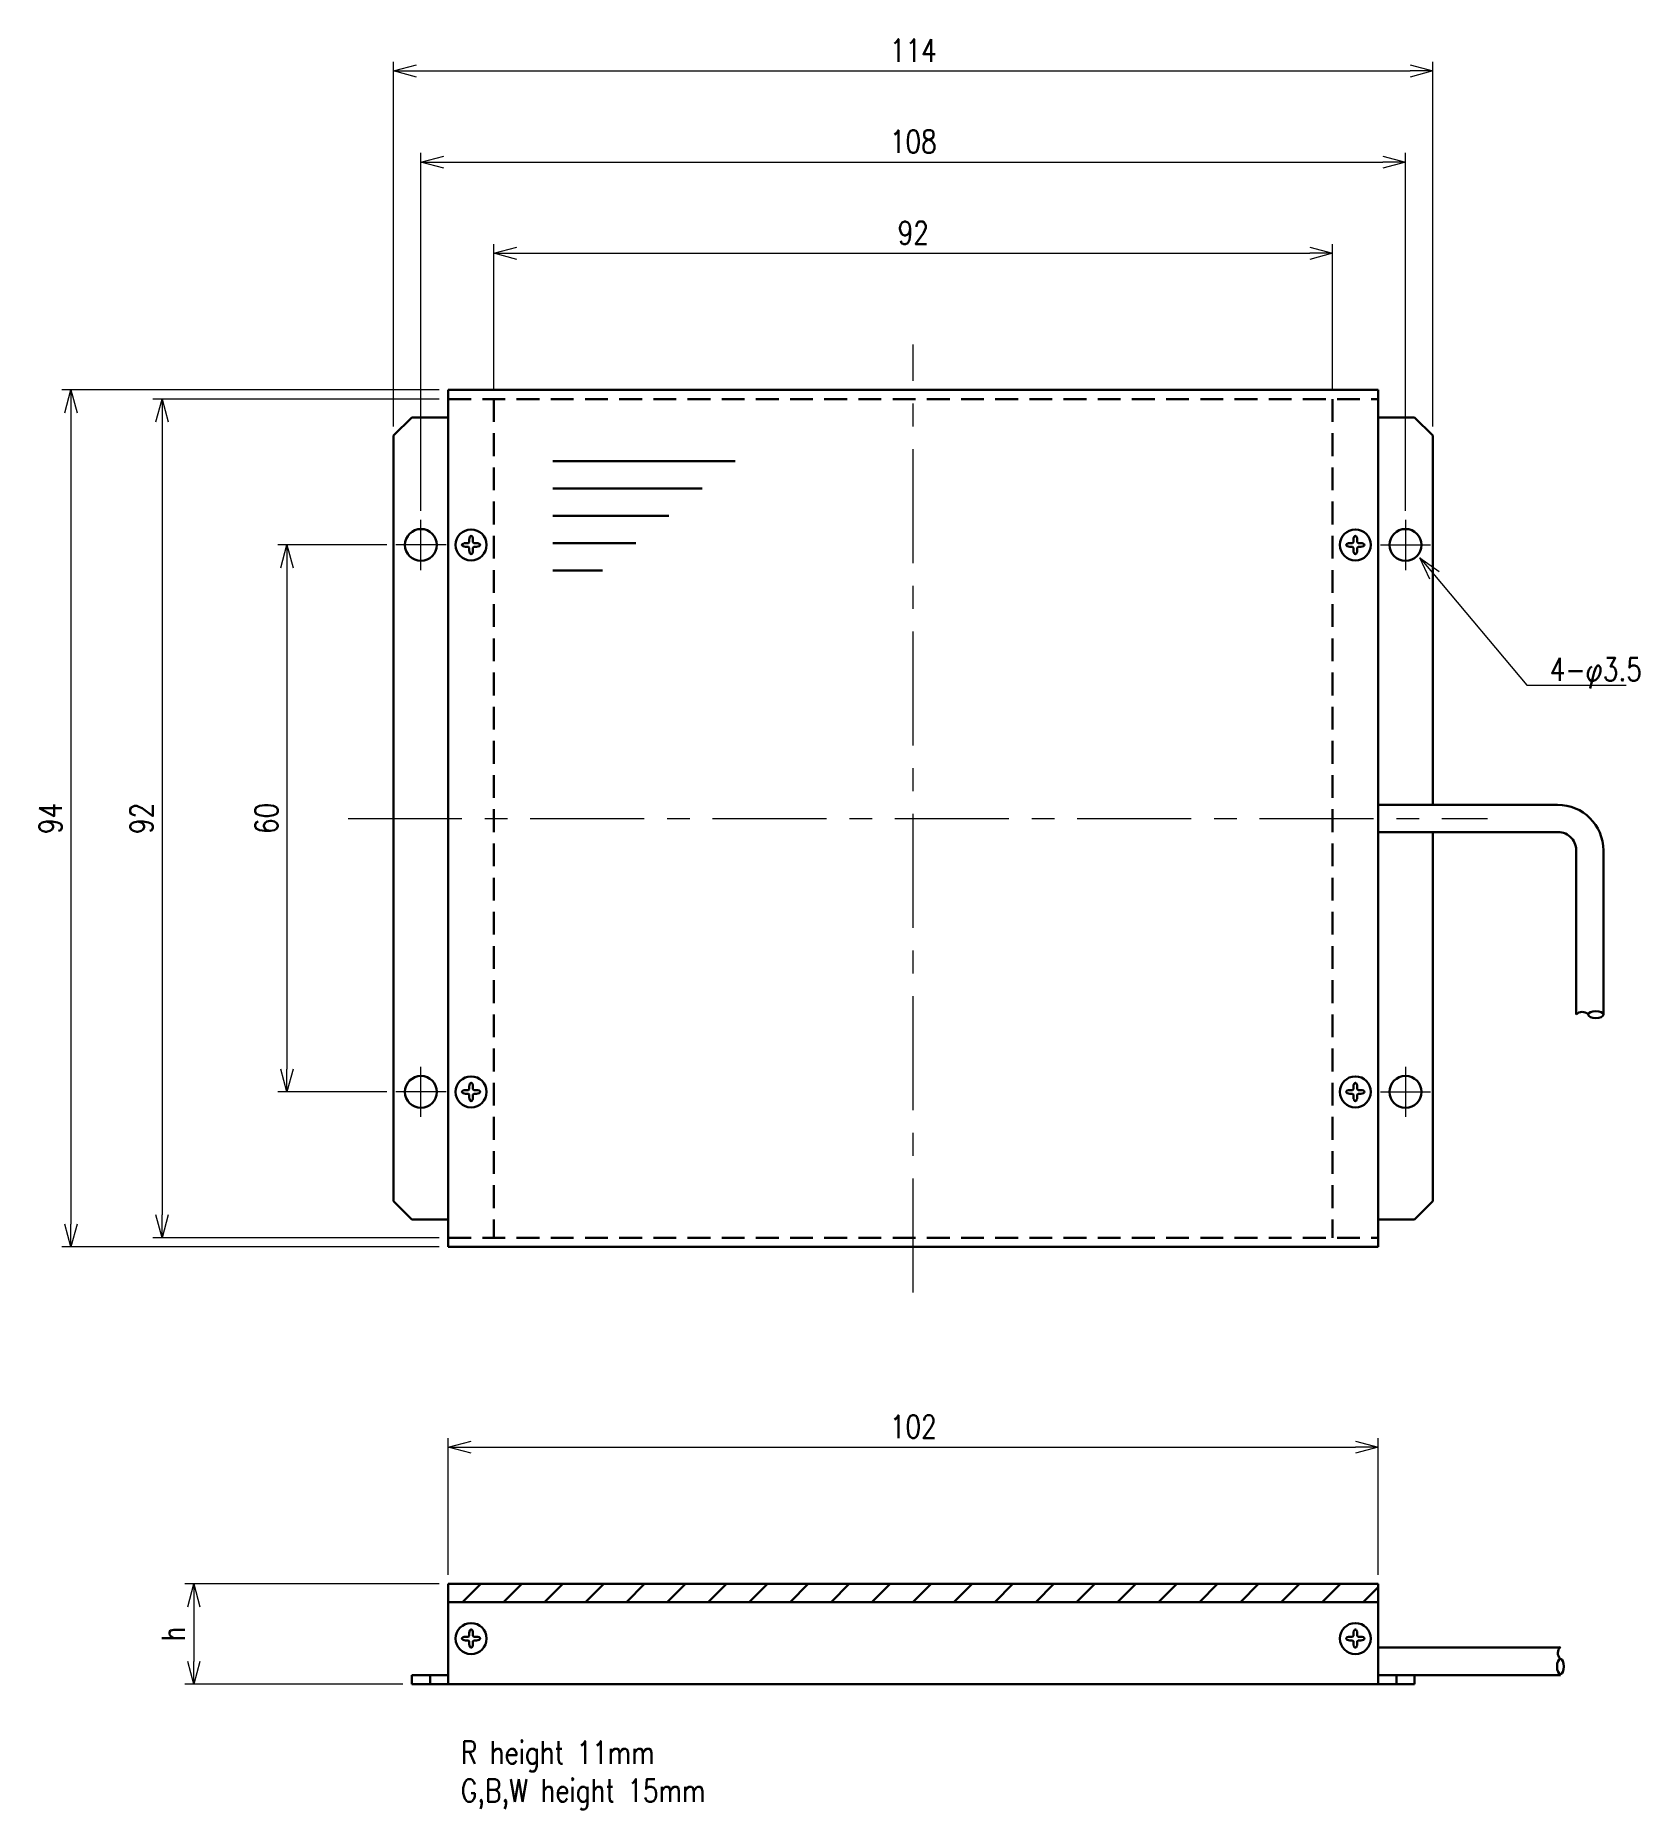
# Model space of a CAD drawing. Header units: millimetres. Extents: x 100 to 277, y 62 to 257.
import ezdxf
from ezdxf import colors
from ezdxf.entities.mleader import LeaderData, LeaderLine
from ezdxf.math import Vec2, Vec3

# ---------------------------------------------------------------- set-up
doc = ezdxf.new("R2010")
doc.units = ezdxf.units.MM
doc.linetypes.add('CENTER', pattern=[2, 1.25, -0.25, 0.25, -0.25])
doc.linetypes.add('HIDDEN', pattern=[0.375, 0.25, -0.125])
doc.layers.get('0').update_dxf_attribs({"lineweight": 30})
doc.layers.get('Defpoints').update_dxf_attribs({"lineweight": 9})
doc.layers.add('2KD_寸法１', color=7, linetype='Continuous', lineweight=15)
doc.layers.add('2KD_寸法１ @ 1', color=7, linetype='Continuous', lineweight=15)
doc.styles.get("Standard").update_dxf_attribs({"font": 'simplex.shx', "width": 0.8, "bigfont": 'extfont.shx'})
doc.dimstyles.new('KD-STD', dxfattribs={"dimscale": 0, "dimtxt": 2.5, "dimasz": 2.5, "dimexe": 1, "dimexo": 1, "dimgap": 1, "dimtad": 1, "dimdsep": 46, "dimtxsty": 'Standard', "dimblk": 'OPEN30', "dimcen": 0, "dimadec": 0, "dimazin": 0, "dimtfac": 1, "dimtmove": 0, "dimatfit": 3, "dimldrblk": 'OPEN30', "dimfxl": 1, "dimtolj": 1, "dimtzin": 0, "dimlwd": 15, "dimlwe": 15, "dimarcsym": 0})
pattern_1 = [(45, (-130.1423, -88.997), (-2.245064, 2.245064), [])]

# ---------------------------------------------------------------- blocks, each defined once
blk = doc.blocks.new('_Open30')
at = {"lineweight": -2}
for p, q in [((-1, 0.268), (0, 0)), ((0, 0), (-1, -0.268)), ((0, 0), (-1, 0))]:
    blk.add_line(p, q, dxfattribs=at)
blk = doc.blocks.new('*D35')
at = {"layer": '2KD_寸法１', "color": 0, "lineweight": 15}
for p, q in [((144.33, 216.74), (112.93, 216.74)), ((113.93, 214.24), (113.93, 127.24)), ((144.33, 124.74), (112.93, 124.74))]:
    blk.add_line(p, q, dxfattribs=at)
at = {"layer": 'Defpoints', "color": 0}
for p in [(145.33, 216.74), (113.93, 124.74), (145.33, 124.74)]:
    blk.add_point(p, dxfattribs=at)
at = {"layer": '2KD_寸法１', "color": 0, "lineweight": 15, "xscale": 2.5, "yscale": 2.5, "zscale": 2.5}
for p, rotation in [((113.93, 216.74), 90), ((113.93, 124.74), 270)]:
    blk.add_blockref('_Open30', p, dxfattribs=dict(at, rotation=rotation))
at = {"layer": '2KD_寸法１', "color": 0, "insert": (111.68, 170.74), "char_height": 2.5, "attachment_point": 5, "rotation": 90}
blk.add_mtext('\\A1;92', dxfattribs=at)
blk = doc.blocks.new('*D36')
at = {"layer": '2KD_寸法１', "color": 0, "lineweight": 15}
for p, q in [((144.33, 217.74), (102.93, 217.74)), ((103.93, 215.24), (103.93, 126.24)), ((144.33, 123.74), (102.93, 123.74))]:
    blk.add_line(p, q, dxfattribs=at)
at = {"layer": 'Defpoints', "color": 0}
for p in [(145.33, 217.74), (103.93, 123.74), (145.33, 123.74)]:
    blk.add_point(p, dxfattribs=at)
at = {"layer": '2KD_寸法１', "color": 0, "lineweight": 15, "xscale": 2.5, "yscale": 2.5, "zscale": 2.5}
for p, rotation in [((103.93, 217.74), 90), ((103.93, 123.74), 270)]:
    blk.add_blockref('_Open30', p, dxfattribs=dict(at, rotation=rotation))
at = {"layer": '2KD_寸法１', "color": 0, "insert": (101.68, 170.74), "char_height": 2.5, "attachment_point": 5, "rotation": 90}
blk.add_mtext('\\A1;94', dxfattribs=at)
blk = doc.blocks.new('*D29')
at = {"layer": '2KD_寸法１', "color": 0, "lineweight": 15}
for p, q in [((145.33, 87.77), (145.33, 102.77)), ((147.83, 101.77), (244.83, 101.77)), ((247.33, 87.77), (247.33, 102.77))]:
    blk.add_line(p, q, dxfattribs=at)
at = {"layer": 'Defpoints', "color": 0}
for p in [(247.33, 101.77), (145.33, 86.77), (247.33, 86.77)]:
    blk.add_point(p, dxfattribs=at)
at = {"layer": '2KD_寸法１', "color": 0, "lineweight": 15, "xscale": 2.5, "yscale": 2.5, "zscale": 2.5, "rotation": 180}
blk.add_blockref('_Open30', (145.33, 101.77), dxfattribs=at)
at = {"layer": '2KD_寸法１', "color": 0, "lineweight": 15, "xscale": 2.5, "yscale": 2.5, "zscale": 2.5}
blk.add_blockref('_Open30', (247.33, 101.77), dxfattribs=at)
at = {"layer": '2KD_寸法１', "color": 0, "insert": (196.33, 104.02), "char_height": 2.5, "attachment_point": 5}
blk.add_mtext('\\A1;102', dxfattribs=at)
blk = doc.blocks.new('*D30')
at = {"layer": '2KD_寸法１', "color": 0, "lineweight": 15}
for p, q in [((144.33, 86.77), (116.42, 86.77)), ((117.42, 84.27), (117.42, 78.27)), ((140.33, 75.77), (116.42, 75.77))]:
    blk.add_line(p, q, dxfattribs=at)
at = {"layer": 'Defpoints', "color": 0}
for p in [(145.33, 86.77), (117.42, 75.77), (141.33, 75.77)]:
    blk.add_point(p, dxfattribs=at)
at = {"layer": '2KD_寸法１', "color": 0, "lineweight": 15, "xscale": 2.5, "yscale": 2.5, "zscale": 2.5}
for p, rotation in [((117.42, 86.77), 90), ((117.42, 75.77), 270)]:
    blk.add_blockref('_Open30', p, dxfattribs=dict(at, rotation=rotation))
at = {"layer": '2KD_寸法１', "color": 0, "insert": (115.17, 81.27), "char_height": 2.5, "attachment_point": 5, "rotation": 90}
blk.add_mtext('\\A1;h', dxfattribs=at)
blk = doc.blocks.new('*D31')
at = {"layer": '2KD_寸法１', "color": 0, "lineweight": 15}
for p, q in [((138.58, 200.74), (126.63, 200.74)), ((127.63, 198.24), (127.63, 143.24)), ((138.58, 140.74), (126.63, 140.74))]:
    blk.add_line(p, q, dxfattribs=at)
at = {"layer": 'Defpoints', "color": 0}
for p in [(139.58, 200.74), (127.63, 140.74), (139.58, 140.74)]:
    blk.add_point(p, dxfattribs=at)
at = {"layer": '2KD_寸法１', "color": 0, "lineweight": 15, "xscale": 2.5, "yscale": 2.5, "zscale": 2.5}
for p, rotation in [((127.63, 200.74), 90), ((127.63, 140.74), 270)]:
    blk.add_blockref('_Open30', p, dxfattribs=dict(at, rotation=rotation))
at = {"layer": '2KD_寸法１', "color": 0, "insert": (125.38, 170.74), "char_height": 2.5, "attachment_point": 5, "rotation": 90}
blk.add_mtext('\\A1;60', dxfattribs=at)
blk = doc.blocks.new('*D32')
at = {"layer": '2KD_寸法１', "color": 0, "lineweight": 15}
for p, q in [((150.33, 217.74), (150.33, 233.74)), ((242.33, 217.74), (242.33, 233.74)), ((152.83, 232.74), (239.83, 232.74))]:
    blk.add_line(p, q, dxfattribs=at)
at = {"layer": 'Defpoints', "color": 0}
for p in [(242.33, 232.74), (150.33, 216.74), (242.33, 216.74)]:
    blk.add_point(p, dxfattribs=at)
at = {"layer": '2KD_寸法１', "color": 0, "lineweight": 15, "xscale": 2.5, "yscale": 2.5, "zscale": 2.5, "rotation": 180}
blk.add_blockref('_Open30', (150.33, 232.74), dxfattribs=at)
at = {"layer": '2KD_寸法１', "color": 0, "lineweight": 15, "xscale": 2.5, "yscale": 2.5, "zscale": 2.5}
blk.add_blockref('_Open30', (242.33, 232.74), dxfattribs=at)
at = {"layer": '2KD_寸法１', "color": 0, "insert": (196.33, 234.99), "char_height": 2.5, "attachment_point": 5}
blk.add_mtext('\\A1;92', dxfattribs=at)
blk = doc.blocks.new('*D33')
at = {"layer": '2KD_寸法１', "color": 0, "lineweight": 15}
for p, q in [((142.33, 204.49), (142.33, 243.74)), ((250.33, 204.49), (250.33, 243.74)), ((144.83, 242.74), (247.83, 242.74))]:
    blk.add_line(p, q, dxfattribs=at)
at = {"layer": 'Defpoints', "color": 0}
for p in [(250.33, 242.74), (142.33, 203.49), (250.33, 203.49)]:
    blk.add_point(p, dxfattribs=at)
at = {"layer": '2KD_寸法１', "color": 0, "lineweight": 15, "xscale": 2.5, "yscale": 2.5, "zscale": 2.5, "rotation": 180}
blk.add_blockref('_Open30', (142.33, 242.74), dxfattribs=at)
at = {"layer": '2KD_寸法１', "color": 0, "lineweight": 15, "xscale": 2.5, "yscale": 2.5, "zscale": 2.5}
blk.add_blockref('_Open30', (250.33, 242.74), dxfattribs=at)
at = {"layer": '2KD_寸法１', "color": 0, "insert": (196.33, 244.99), "char_height": 2.5, "attachment_point": 5}
blk.add_mtext('\\A1;108', dxfattribs=at)
blk = doc.blocks.new('*D34')
at = {"layer": '2KD_寸法１', "color": 0, "lineweight": 15}
for p, q in [((139.33, 213.74), (139.33, 253.74)), ((253.33, 213.74), (253.33, 253.74)), ((141.83, 252.74), (250.83, 252.74))]:
    blk.add_line(p, q, dxfattribs=at)
at = {"layer": 'Defpoints', "color": 0}
for p in [(253.33, 252.74), (139.33, 212.74), (253.33, 212.74)]:
    blk.add_point(p, dxfattribs=at)
at = {"layer": '2KD_寸法１', "color": 0, "lineweight": 15, "xscale": 2.5, "yscale": 2.5, "zscale": 2.5, "rotation": 180}
blk.add_blockref('_Open30', (139.33, 252.74), dxfattribs=at)
at = {"layer": '2KD_寸法１', "color": 0, "lineweight": 15, "xscale": 2.5, "yscale": 2.5, "zscale": 2.5}
blk.add_blockref('_Open30', (253.33, 252.74), dxfattribs=at)
at = {"layer": '2KD_寸法１', "color": 0, "insert": (196.33, 254.99), "char_height": 2.5, "attachment_point": 5}
blk.add_mtext('\\A1;114', dxfattribs=at)
blk = doc.blocks.new('A$C760902E6')
h = blk.add_hatch()
h.set_pattern_fill('ANSI31', color=256, style=0)
h.set_pattern_definition(pattern_1)
h.paths.add_polyline_path([(55, 11), (4, 11), (4, 9), (55, 9)])
h = blk.add_hatch()
h.set_pattern_fill('ANSI31', color=256, style=0)
h.set_pattern_definition(pattern_1)
h.paths.add_polyline_path([(106, 11), (55, 11), (55, 9), (106, 9)])
for p, q in [((4, 11), (106, 11)), ((4, 9), (4, 11)), ((106, 11), (106, 9)), ((4, 0), (4, 9)), ((4, 9), (106, 9)), ((106, 9), (4, 9)), ((106, 9), (106, 0)), ((6.2, 5.2), (5.9, 5.2)), ((6.2, 4.8), (5.9, 4.8)), ((6.2, 5.2), (6.3, 5.3)), ((6.3, 4.7), (6.2, 4.8)), ((6.3, 5.3), (6.3, 5.6)), ((6.3, 4.7), (6.3, 4.4)), ((6.7, 5.3), (6.7, 5.6)), ((6.7, 5.3), (6.8, 5.2)), ((6.8, 4.8), (6.7, 4.7)), ((6.7, 4.7), (6.7, 4.4)), ((6.8, 5.2), (7.1, 5.2)), ((6.8, 4.8), (7.1, 4.8)), ((103.2, 5.2), (102.9, 5.2)), ((103.2, 4.8), (102.9, 4.8)), ((103.2, 5.2), (103.3, 5.3)), ((103.3, 4.7), (103.2, 4.8)), ((103.3, 5.3), (103.3, 5.6)), ((103.3, 4.7), (103.3, 4.4)), ((103.7, 5.3), (103.7, 5.6)), ((103.7, 5.3), (103.8, 5.2)), ((103.8, 4.8), (103.7, 4.7)), ((103.7, 4.7), (103.7, 4.4)), ((103.8, 5.2), (104.1, 5.2)), ((103.8, 4.8), (104.1, 4.8)), ((106, 4), (126, 4)), ((0, 0), (0, 1)), ((0, 1), (4, 1)), ((2, 1), (2, 0)), ((106, 1), (126, 1)), ((108, 1), (108, 0)), ((110, 0), (110, 1)), ((0, 0), (4, 0)), ((106, 0), (4, 0)), ((110, 0), (106, 0))]:
    blk.add_line(p, q)
for centre in [(6.5, 5), (103.5, 5)]:
    blk.add_circle(centre, 1.7)
blk.add_arc((126.65, 3.42), 0.936, 133.6168, 223.318)
for centre, major_axis, ratio, start_param, end_param in [((6.5, 5.6), (0, 0.4), 0.5, -1.570795, 1.570795), ((103.5, 5.6), (0, 0.4), 0.5, -1.570795, 1.570795), ((5.9, 5), (-0.4, 0), 0.5, -1.570795, 1.570795), ((6.5, 4.4), (0, -0.4), 0.5, -1.570795, 1.570795), ((7.1, 5), (0.4, 0), 0.5, -1.570795, 1.570795), ((102.9, 5), (-0.4, 0), 0.5, -1.570795, 1.570795), ((103.5, 4.4), (0, -0.4), 0.5, -1.570795, 1.570795), ((104.1, 5), (0.4, 0), 0.5, -1.570795, 1.570795), ((126, 1.94), (0, -0.842), 0.448876, -3.141592653589792, 3.141592653589792)]:
    blk.add_ellipse(centre, major_axis=major_axis, ratio=ratio, start_param=start_param, end_param=end_param)
blk = doc.blocks.new('A$C50C030A1')
for p, q in [((-0.3, 0.2), (-0.6, 0.2)), ((-0.3, 0.2), (-0.2, 0.3)), ((-0.2, 0.3), (-0.2, 0.6)), ((0.2, 0.3), (0.2, 0.6)), ((0.2, 0.3), (0.3, 0.2)), ((0.3, 0.2), (0.6, 0.2)), ((-0.3, -0.2), (-0.6, -0.2)), ((-0.2, -0.3), (-0.3, -0.2)), ((-0.2, -0.3), (-0.2, -0.6)), ((0.3, -0.2), (0.2, -0.3)), ((0.2, -0.3), (0.2, -0.6)), ((0.3, -0.2), (0.6, -0.2))]:
    blk.add_line(p, q)
blk.add_circle((0, 0), 1.7)
for centre, major_axis in [((-0.6, 0), (-0.4, 0)), ((0, 0.6), (0, 0.4)), ((0.6, 0), (0.4, 0)), ((0, -0.6), (0, -0.4))]:
    blk.add_ellipse(centre, major_axis=major_axis, ratio=0.5, start_param=-1.570795, end_param=1.570795)
blk = doc.blocks.new('A$C75181129')
for p, q in [((-51, 94), (-51, 0)), ((51, 94), (-51, 94)), ((51, 0), (51, 94)), ((-55, 91), (-57, 89)), ((-55, 91), (-51, 91)), ((51, 91), (55, 91)), ((55, 91), (57, 89)), ((-57, 5), (-57, 89)), ((57, 89), (57, 48.5)), ((-39.52, 86.19), (-19.52, 86.19)), ((-39.52, 83.19), (-23.15, 83.19)), ((-39.52, 80.19), (-26.79, 80.19)), ((-39.52, 77.19), (-30.43, 77.19)), ((-39.52, 74.19), (-34.07, 74.19)), ((51, 48.5), (70.69, 48.5)), ((51, 45.5), (70.92, 45.5)), ((57, 45.5), (57, 5)), ((72.72, 43.51), (72.72, 25.48)), ((75.72, 43.49), (75.72, 25.48)), ((-55, 3), (-57, 5)), ((55, 3), (57, 5)), ((-51, 3), (-55, 3)), ((55, 3), (51, 3)), ((-51, 0), (51, 0))]:
    blk.add_line(p, q)
at = {"linetype": 'HIDDEN', "ltscale": 10}
for p, q in [((-51, 93), (51, 93)), ((-46, 93), (-46, 1)), ((46, 93), (46, 1)), ((-51, 1), (51, 1))]:
    blk.add_line(p, q, dxfattribs=at)
for centre in [(-54, 77), (54, 77), (-54, 17), (54, 17)]:
    blk.add_circle(centre, 1.75)
for centre, radius, start, end in [((70.67, 43.45), 5.05, 0.5081, 89.7622), ((70.72, 43.51), 2, 0, 95.6457), ((73.4, 24.84), 0.936, 46.682, 136.3832)]:
    blk.add_arc(centre, radius, start, end)
at = {"extrusion": (0, 0, -1)}
blk.add_ellipse((74.88, 25.48), major_axis=(-0.842, 0), ratio=0.448876, start_param=4.712389, end_param=10.995574, dxfattribs=at)
for p in [(-48.5, 77), (48.5, 77), (-48.5, 17), (48.5, 17)]:
    blk.add_blockref('A$C50C030A1', p)

msp = doc.modelspace()

# ---------------------------------------------------------------- linework, layer by layer
at = {"layer": '2KD_寸法１', "linetype": 'CENTER', "ltscale": 10}
for p, q in [((196.326, 118.741), (196.326, 222.741)), ((134.326, 170.741), (259.326, 170.741))]:
    msp.add_line(p, q, dxfattribs=at)
at = {"layer": '2KD_寸法１'}
for p, q in [((142.326, 197.991), (142.326, 203.491)), ((250.326, 203.491), (250.326, 197.991)), ((145.076, 200.741), (139.576, 200.741)), ((247.576, 200.741), (253.076, 200.741)), ((142.326, 137.991), (142.326, 143.491)), ((250.326, 143.491), (250.326, 137.991)), ((145.076, 140.741), (139.576, 140.741)), ((247.576, 140.741), (253.076, 140.741))]:
    msp.add_line(p, q, dxfattribs=at)

# ---------------------------------------------------------------- block references
for name, p in [('A$C75181129', (196.326, 123.741)), ('A$C760902E6', (141.326, 75.773))]:
    msp.add_blockref(name, p)

# ---------------------------------------------------------------- texts
at = {"layer": '2KD_寸法１ @ 1', "insert": (146.709, 69.518), "char_height": 2.5, "width": 63.01691, "attachment_point": 1}
msp.add_mtext('R height 11mm\\PG,B,W height 15mm', dxfattribs=at)

# ---------------------------------------------------------------- dimensions: what is measured, and where the dimension line sits
at = {"layer": '2KD_寸法１ @ 1'}
for base, p1, p2, picture, middle in [((253.326, 252.741), (139.326, 212.741), (253.326, 212.741), '*D34', (196.326, 254.991)), ((250.326, 242.741), (142.326, 203.491), (250.326, 203.491), '*D33', (196.326, 244.991)), ((242.326, 232.741), (150.326, 216.741), (242.326, 216.741), '*D32', (196.326, 234.991)), ((247.326, 101.773), (145.326, 86.773), (247.326, 86.773), '*D29', (196.326, 104.023))]:
    dim = msp.add_linear_dim(base=base, p1=p1, p2=p2, dimstyle='KD-STD', override={"dimscale": 1, "dimtix": 0, "dimtofl": 1, "dimtmove": 0, "dimatfit": 3}, dxfattribs=at)
    dim.commit()
    dim.dimension.update_dxf_attribs({"geometry": picture, "text_midpoint": middle})
for base, p1, p2, picture, middle in [((103.934, 123.741), (145.326, 217.741), (145.326, 123.741), '*D36', (103.934, 170.741)), ((113.934, 124.741), (145.326, 216.741), (145.326, 124.741), '*D35', (113.934, 170.741)), ((127.63, 140.741), (139.576, 200.741), (139.576, 140.741), '*D31', (127.63, 170.741))]:
    dim = msp.add_linear_dim(base=base, p1=p1, p2=p2, angle=90, dimstyle='KD-STD', override={"dimscale": 1, "dimtix": 0, "dimtofl": 1, "dimtmove": 0, "dimatfit": 3}, dxfattribs=at)
    dim.commit()
    dim.dimension.update_dxf_attribs({"geometry": picture, "text_midpoint": middle, "dimtype": 128})
dim = msp.add_linear_dim(base=(117.424, 75.773), p1=(145.326, 86.773), p2=(141.326, 75.773), angle=90, text='h', dimstyle='KD-STD', override={"dimscale": 1, "dimtix": 0, "dimtofl": 1, "dimtmove": 0, "dimatfit": 3}, dxfattribs=at)
dim.commit()
dim.dimension.update_dxf_attribs({"geometry": '*D30', "text_midpoint": (117.424, 81.273), "dimtype": 128})

# ---------------------------------------------------------------- leaders
ml = msp.add_multileader_mtext('Standard', dxfattribs=at)
ml.set_content('4-φ3.5', color=256)
ml.set_leader_properties(lineweight=15)
ml.set_arrow_properties(name='OPEN30')
ml.build(insert=Vec2(0, 0))
ml.multileader.update_dxf_attribs({"text_left_attachment_type": 6, "text_right_attachment_type": 6, "dogleg_length": 1.5, "arrow_head_size": 2.5})
ctx = ml.context
ctx.base_point, ctx.char_height, ctx.arrow_head_size, ctx.landing_gap_size, ctx.plane_origin = Vec3(265.146, 185.342), 2.5, 2.5, 1, Vec3(251.911, 199.331)
ctx.left_attachment, ctx.right_attachment = 6, 6
notes = []
notes.append((ctx, [(0, (1, 1, 0), (263.646, 185.342), (1, 0), 1.5, [(0, [(251.911, 199.331)], 0, [])])]))
ctx.mtext.insert, ctx.mtext.flow_direction = Vec3(266.146, 188.342), 5
for ctx, leaders in notes:
    for number, flags, end, landing, length, lines in leaders:
        leader = LeaderData()
        leader.index, (leader.has_last_leader_line, leader.has_dogleg_vector, leader.attachment_direction) = number, flags
        leader.last_leader_point, leader.dogleg_vector, leader.dogleg_length = Vec3(end), Vec3(landing), length
        for number, points, colour, breaks in lines:
            line = LeaderLine()
            line.index, line.vertices, line.color, line.breaks = number, Vec3.list(points), colors.encode_raw_color(colour), breaks
            leader.lines.append(line)
        ctx.leaders.append(leader)

doc.saveas('drawing.dxf')
